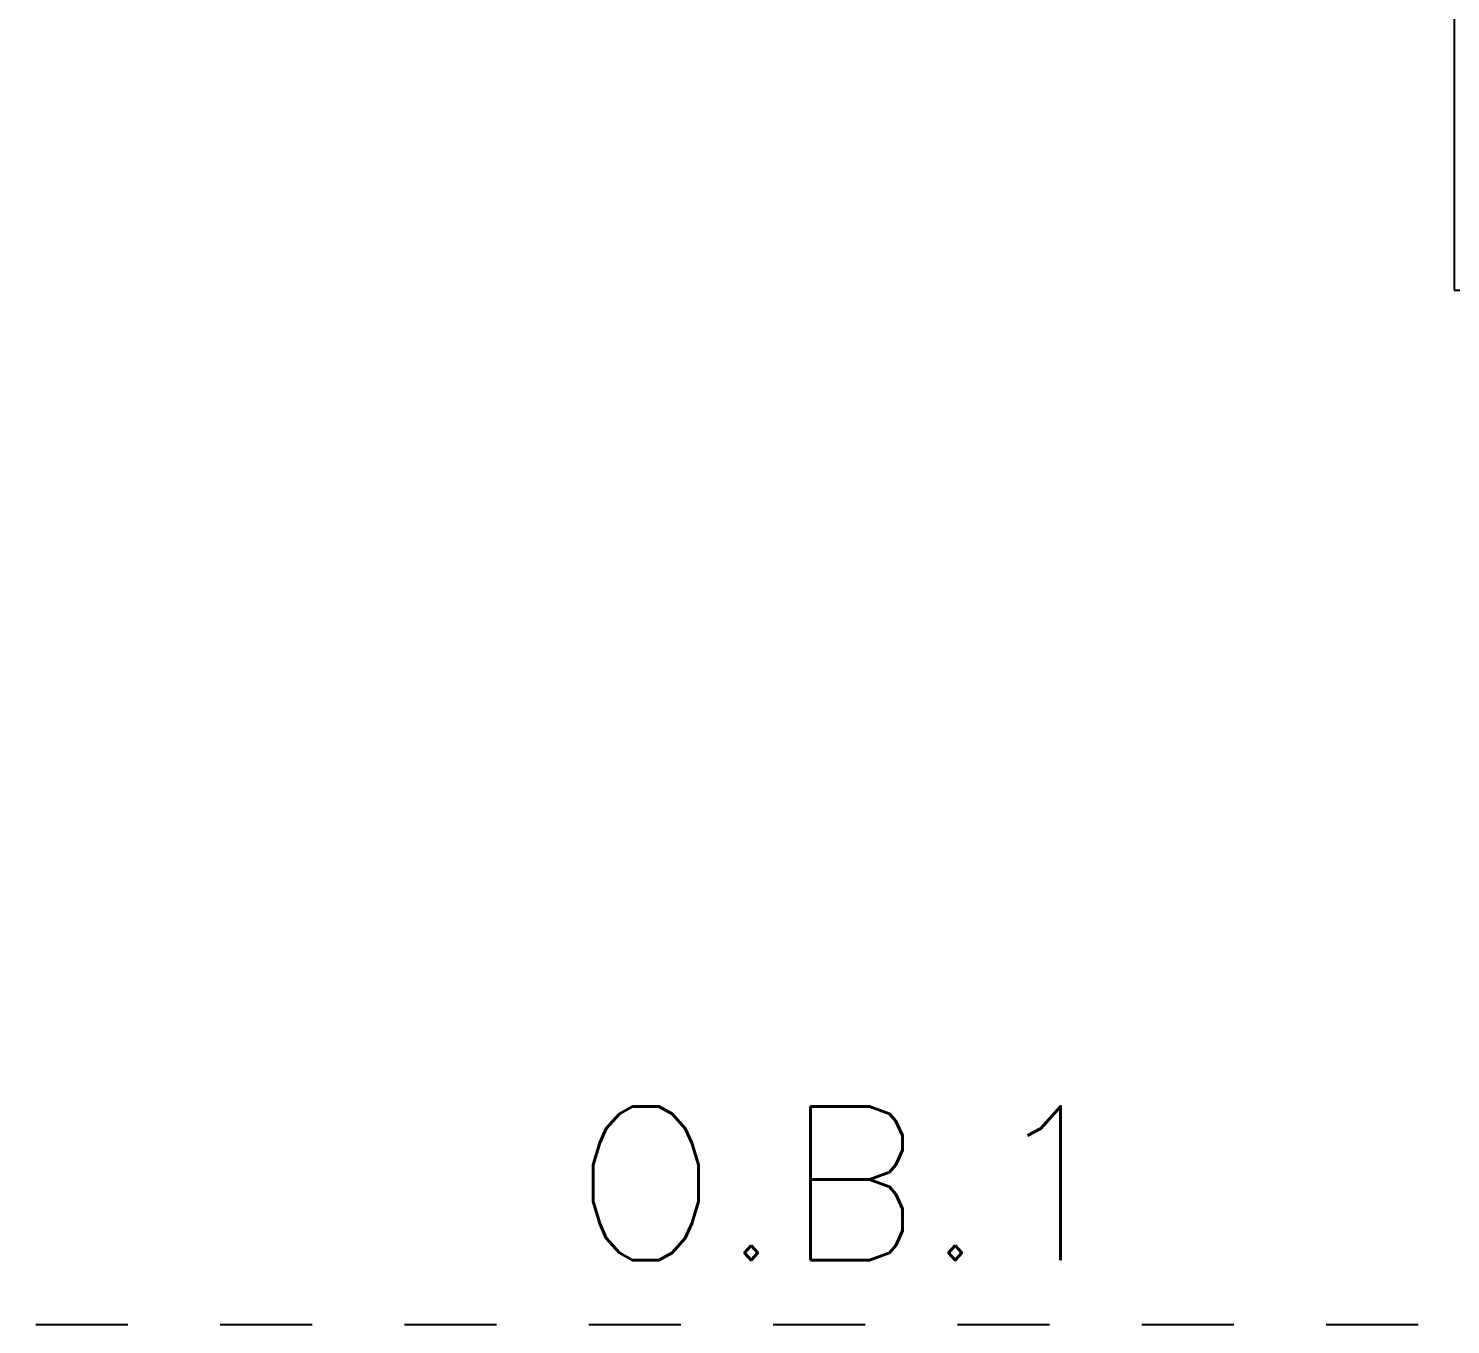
# Model space of a CAD drawing. Header units: inches. Extents: x 16559 to 58559, y 6500 to 36200.
# Drawn here: x 28495 to 30810, y 19984 to 22093 of the extents above; entities that cross this region are included whole.
import ezdxf
from ezdxf import colors
from ezdxf.entities.mleader import LeaderData, LeaderLine
from ezdxf.math import Vec2, Vec3

# ---------------------------------------------------------------- set-up
doc = ezdxf.new("R2010")
doc.units = ezdxf.units.IN
doc.header["$LTSCALE"] = 300
doc.linetypes.add('LINE15', pattern=[1, 0.5, -0.5])
doc.layers.add('PROTEZIONI', color=40, linetype='Continuous')
doc.layers.add('TESTI', color=3, linetype='Continuous')
doc.styles.get("Standard").update_dxf_attribs({"font": 'romans.shx'})

# ---------------------------------------------------------------- blocks, each defined once
blk = doc.blocks.new('_ClosedBlank')
at = {"color": 0, "linetype": 'ByBlock', "lineweight": -2}
for p, q in [((-1, 0.1667), (0, 0)), ((-1, 0.1667), (-1, -0.1667)), ((0, 0), (-1, -0.1667))]:
    blk.add_line(p, q, dxfattribs=at)

msp = doc.modelspace()

# ---------------------------------------------------------------- linework, layer by layer
at = {"layer": 'PROTEZIONI', "color": 254, "linetype": 'LINE15'}
msp.add_line((22207.063, 19984.213), (37596.315, 19984.213), dxfattribs=at)

# ---------------------------------------------------------------- texts
at = {"layer": 'TESTI', "color": 3, "linetype": 'Continuous', "insert": (29826.689, 20089.184), "char_height": 250, "width": 4.547473508864641e-12, "attachment_point": 8}
msp.add_mtext('\\pxqc;O.B.1', dxfattribs=at)

# ---------------------------------------------------------------- leaders
at = {"layer": 'TESTI'}
ml = msp.add_multileader_mtext('Standard', dxfattribs=at)
ml.set_content('{\\C3;DATUM LINE}', color=256)
ml.set_leader_properties(color=8)
ml.set_arrow_properties(name='CLOSEDBLANK')
ml.build(insert=Vec2(0, 0))
ml.multileader.update_dxf_attribs({"has_dogleg": 0, "text_left_attachment_type": 6, "text_right_attachment_type": 6, "dogleg_length": 0.36, "arrow_head_size": 300, "scale": 100})
ctx = ml.context
ctx.base_point, ctx.scale, ctx.char_height, ctx.arrow_head_size, ctx.landing_gap_size, ctx.plane_origin = Vec3(30815.771, 21667.35), 100, 250, 300, 200, Vec3(42815.771, 22884.213)
ctx.left_attachment, ctx.right_attachment = 6, 6
notes = []
notes.append((ctx, [(0, (1, 1, 0), (30779.771, 21667.35), (1, 0), 36, [(0, [(30815.771, 22884.213)], 0, [])])]))
ctx.mtext.insert, ctx.mtext.flow_direction = Vec3(31015.771, 21967.35), 5
for ctx, leaders in notes:
    for number, flags, end, landing, length, lines in leaders:
        leader = LeaderData()
        leader.index, (leader.has_last_leader_line, leader.has_dogleg_vector, leader.attachment_direction) = number, flags
        leader.last_leader_point, leader.dogleg_vector, leader.dogleg_length = Vec3(end), Vec3(landing), length
        for number, points, colour, breaks in lines:
            line = LeaderLine()
            line.index, line.vertices, line.color, line.breaks = number, Vec3.list(points), colors.encode_raw_color(colour), breaks
            leader.lines.append(line)
        ctx.leaders.append(leader)

doc.saveas('drawing.dxf')
